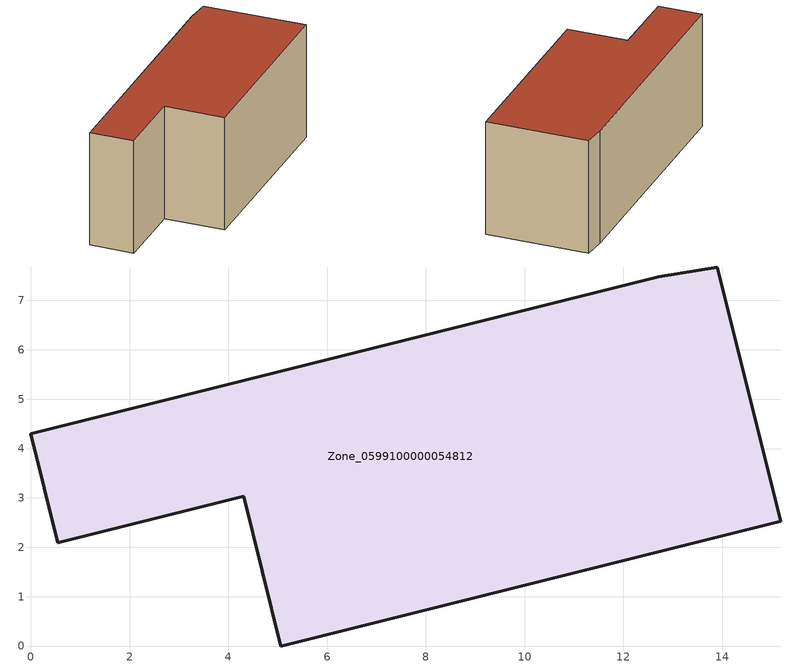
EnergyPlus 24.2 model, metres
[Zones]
Zone_0599100000054812
 floor ground (C_G): 15.18,2.53 5.05,0 4.3,3.03 0.55,2.09 0,4.3 12.72,7.48 13.9,7.68 z0
 wall outside (C_F): 12.72,7.48 0,4.3 0.55,2.09 4.3,3.03 5.05,0 15.18,2.53 13.9,7.68 12.72,7.48 z0:6.01
 roof outside (C_R): 15.18,2.53 13.9,7.68 12.72,7.48 0,4.3 0.55,2.09 4.3,3.03 5.05,0 z6.01
[BUILDING]
Pand.0599100000054812: North Axis=0; Terrain=City; Loads Convergence Tolerance Value=0.04; Temperature Convergence Tolerance Value=0.4; Solar Distribution=FullExterior; Maximum Number of Warmup Days=25; Minimum Number of Warmup Days=1
[Site:Location]
Rotterdam.The.Hague.AP_ZH_NLD Design_Conditions: Latitude=51.96; Longitude=4.45; Time Zone=1; Elevation=-4.5
[SITE:GROUNDTEMPERATURE:BUILDINGSURFACE]
18, 18, 18, 18, 18, 18, 18, 18, 18, 18, 18, 18
[MATERIAL] Thermal Absorptance=0.9; Solar Absorptance=0.7; Visible Absorptance=0.7
Name | Roughness | Thickness | Conductivity | Density | Specific Heat
G.TI.1975-1991 | MediumSmooth | 0.15 | 0.288461 | 540 | 1210
F.TI.1975-1991 | Rough | 0.3 | 0.230769 | 1920 | 840
R.TI.1975-1991 | MediumRough | 0.2 | 0.153846 | 1500 | 1000
[CONSTRUCTION]
C_G: G.TI.1975-1991
C_F: F.TI.1975-1991
C_R: R.TI.1975-1991
[ZONE]
Zone_0599100000054812: Type=1; Multiplier=1; Ceiling Height=Autocalculate; Volume=Autocalculate; Floor Area=autocalculate; Part of Total Floor Area=Yes
[ZONEINFILTRATION:DESIGNFLOWRATE]
Infil_Zone_0599100000054812: Zone or ZoneList or Space or SpaceList=Zone_0599100000054812; Schedule=AlwaysOn; Design Flow Rate Calculation Method=Flow/Area; Flow Rate per Floor Area=0.003; Constant Term Coefficient=1; Temperature Term Coefficient=0; Velocity Term Coefficient=0; Velocity Squared Term Coefficient=0
[HVACTEMPLATE:ZONE:IDEALLOADSAIRSYSTEM]
Zone_0599100000054812: Maximum Heating Supply Air Temperature=50; Minimum Cooling Supply Air Temperature=13; Maximum Heating Supply Air Humidity Ratio=0.0156; Minimum Cooling Supply Air Humidity Ratio=0.0077; Heating Limit=NoLimit; Cooling Limit=NoLimit; Dehumidification Control Type=ConstantSensibleHeatRatio; Cooling Sensible Heat Ratio=0.7; Dehumidification Setpoint=60; Humidification Control Type=None; Humidification Setpoint=30; Outdoor Air Method=None; Outdoor Air Flow Rate per Person=0.00944; Outdoor Air Flow Rate per Zone Floor Area=0; Outdoor Air Flow Rate per Zone=0; Demand Controlled Ventilation Type=None; Outdoor Air Economizer Type=NoEconomizer; Heat Recovery Type=None; Sensible Heat Recovery Effectiveness=0.7; Latent Heat Recovery Effectiveness=0.65
[ZONECONTROL:THERMOSTAT]
ThermostatControl_Zone_0599100000054812: Zone or ZoneList=Zone_0599100000054812; Control Type Schedule=DualSetpointControlType; Control 1=Thermostat_Zone_0599100000054812; Temperature Difference Between Cutout And Setpoint=0
[THERMOSTATSETPOINT:DUALSETPOINT]
Thermostat_Zone_0599100000054812: Heating Setpoint Temperature Schedule=HeatingSetpoint_Zone_0599100000054812; Cooling Setpoint Temperature Schedule=CoolingSetpoint_Zone_0599100000054812
[SCHEDULE:COMPACT]
HeatingSetpoint_Zone_0599100000054812: Through: 12/31, For: AllDays, Until: 24:00, 21
CoolingSetpoint_Zone_0599100000054812: Through: 12/31, For: AllDays, Until: 24:00, 24
DualSetpointControlType: Through: 12/31, For: AllDays, Until: 24:00, 4
AlwaysOn: Through: 12/31, For: AllDays, Until: 24:00, 1
